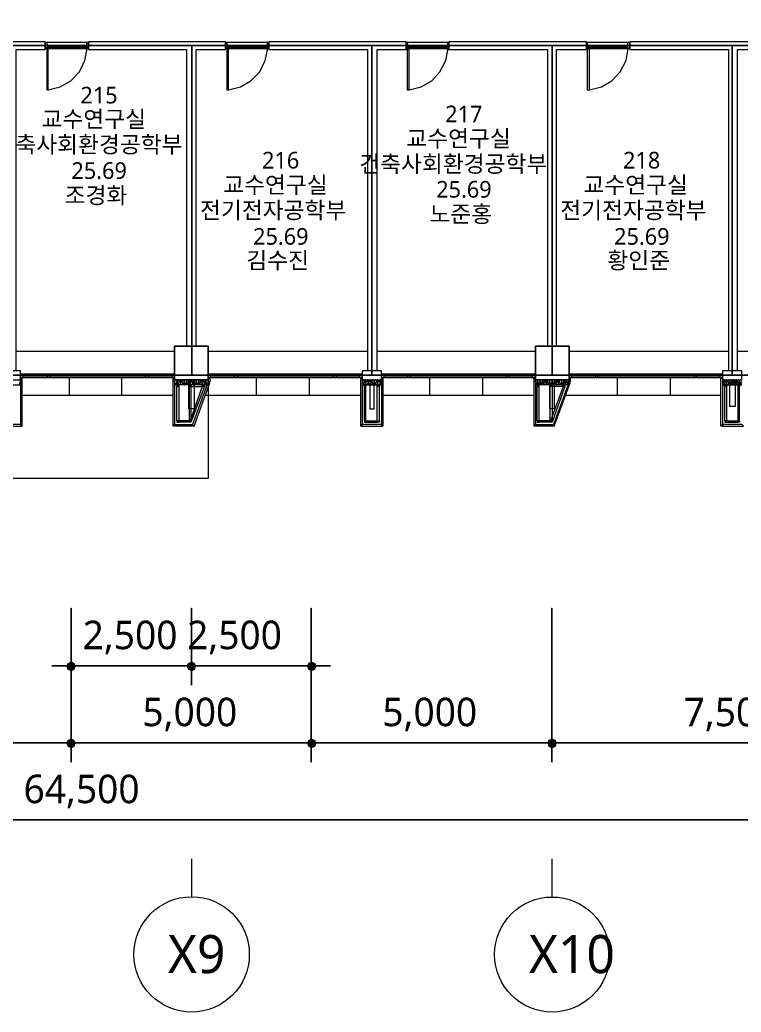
# Model space of a CAD drawing. Header units: millimetres. Extents: x -4020 to 126975, y -1911 to 106713.
# Drawn here: x 75622 to 90622, y 7226 to 27862 of the extents above; entities that cross this region are included whole.
import ezdxf

# ---------------------------------------------------------------- set-up
doc = ezdxf.new("R2010")
doc.units = ezdxf.units.MM
for name, color, linetype in [('PDF_문자', 7, 'Continuous'), ('PDF_솔리드 채우기', 7, 'Continuous'), ('PDF_형상', 7, 'Continuous')]:
    doc.layers.add(name, color=color, linetype=linetype)
doc.styles.add('PDF 맑은 고딕', font='malgun.ttf')

msp = doc.modelspace()

# ---------------------------------------------------------------- linework, layer by layer
at = {"layer": 'PDF_솔리드 채우기', "transparency": 33554559}
for points in [[(76616, 14486), (76585, 14424), (76694, 14424)], [(76694, 14517), (76616, 14486), (76694, 14424)], [(76756, 14486), (76694, 14517), (76694, 14424)], [(76787, 14424), (76756, 14486), (76694, 14424)], [(79119, 14486), (79088, 14424), (79197, 14424)], [(79119, 14486), (79088, 14424), (79197, 14424)], [(79197, 14517), (79119, 14486), (79197, 14424)], [(79197, 14517), (79119, 14486), (79197, 14424)], [(79259, 14486), (79197, 14517), (79197, 14424)], [(79259, 14486), (79197, 14517), (79197, 14424)], [(79290, 14424), (79259, 14486), (79197, 14424)], [(79290, 14424), (79259, 14486), (79197, 14424)], [(81622, 14486), (81591, 14424), (81684, 14424)], [(81684, 14517), (81622, 14486), (81684, 14424)], [(81762, 14486), (81684, 14517), (81684, 14424)], [(81793, 14424), (81762, 14486), (81684, 14424)], [(76585, 14424), (76616, 14346), (76694, 14424)], [(76616, 14346), (76694, 14315), (76694, 14424)], [(76694, 14315), (76756, 14346), (76694, 14424)], [(76756, 14346), (76787, 14424), (76694, 14424)], [(79088, 14424), (79119, 14346), (79197, 14424)], [(79088, 14424), (79119, 14346), (79197, 14424)], [(79119, 14346), (79197, 14315), (79197, 14424)], [(79119, 14346), (79197, 14315), (79197, 14424)], [(79197, 14315), (79259, 14346), (79197, 14424)], [(79259, 14346), (79290, 14424), (79197, 14424)], [(79197, 14315), (79259, 14346), (79197, 14424)], [(79259, 14346), (79290, 14424), (79197, 14424)], [(81591, 14424), (81622, 14346), (81684, 14424)], [(81622, 14346), (81684, 14315), (81684, 14424)], [(81684, 14315), (81762, 14346), (81684, 14424)], [(81762, 14346), (81793, 14424), (81684, 14424)], [(76616, 12885), (76585, 12823), (76694, 12823)], [(76616, 12885), (76585, 12823), (76694, 12823)], [(76585, 12823), (76616, 12745), (76694, 12823)], [(76585, 12823), (76616, 12745), (76694, 12823)], [(76694, 12916), (76616, 12885), (76694, 12823)], [(76694, 12916), (76616, 12885), (76694, 12823)], [(76616, 12745), (76694, 12714), (76694, 12823)], [(76616, 12745), (76694, 12714), (76694, 12823)], [(76756, 12885), (76694, 12916), (76694, 12823)], [(76756, 12885), (76694, 12916), (76694, 12823)], [(76787, 12823), (76756, 12885), (76694, 12823)], [(76787, 12823), (76756, 12885), (76694, 12823)], [(76694, 12714), (76756, 12745), (76694, 12823)], [(76756, 12745), (76787, 12823), (76694, 12823)], [(76694, 12714), (76756, 12745), (76694, 12823)], [(76756, 12745), (76787, 12823), (76694, 12823)], [(81622, 12885), (81591, 12823), (81684, 12823)], [(81622, 12885), (81591, 12823), (81684, 12823)], [(81591, 12823), (81622, 12745), (81684, 12823)], [(81591, 12823), (81622, 12745), (81684, 12823)], [(81684, 12916), (81622, 12885), (81684, 12823)], [(81684, 12916), (81622, 12885), (81684, 12823)], [(81622, 12745), (81684, 12714), (81684, 12823)], [(81622, 12745), (81684, 12714), (81684, 12823)], [(81762, 12885), (81684, 12916), (81684, 12823)], [(81762, 12885), (81684, 12916), (81684, 12823)], [(81793, 12823), (81762, 12885), (81684, 12823)], [(81793, 12823), (81762, 12885), (81684, 12823)], [(81684, 12714), (81762, 12745), (81684, 12823)], [(81762, 12745), (81793, 12823), (81684, 12823)], [(81684, 12714), (81762, 12745), (81684, 12823)], [(81762, 12745), (81793, 12823), (81684, 12823)], [(86612, 12885), (86596, 12823), (86689, 12823)], [(86612, 12885), (86596, 12823), (86689, 12823)], [(86596, 12823), (86612, 12745), (86689, 12823)], [(86596, 12823), (86612, 12745), (86689, 12823)], [(86689, 12916), (86612, 12885), (86689, 12823)], [(86689, 12916), (86612, 12885), (86689, 12823)], [(86612, 12745), (86689, 12714), (86689, 12823)], [(86612, 12745), (86689, 12714), (86689, 12823)], [(86767, 12885), (86689, 12916), (86689, 12823)], [(86767, 12885), (86689, 12916), (86689, 12823)], [(86783, 12823), (86767, 12885), (86689, 12823)], [(86783, 12823), (86767, 12885), (86689, 12823)], [(86689, 12714), (86767, 12745), (86689, 12823)], [(86767, 12745), (86783, 12823), (86689, 12823)], [(86689, 12714), (86767, 12745), (86689, 12823)], [(86767, 12745), (86783, 12823), (86689, 12823)]]:
    msp.add_solid(points, dxfattribs=at)
at = {"layer": 'PDF_형상', "lineweight": 5}
for points in [[(74083, 42622), (79290, 42622), (79290, 38969), (86441, 38969), (109447, 38969), (109447, 24466), (105436, 24466), (105436, 20471), (101690, 20471), (97944, 20471), (94198, 20471), (90436, 20471), (86689, 20471), (82943, 20471), (79197, 20471), (75435, 20471)], [(75435, 27326), (79197, 27326), (82943, 27326), (86689, 27326), (90436, 27326), (94198, 27326), (97944, 27326), (101690, 27326), (105436, 27326), (105436, 27000), (109447, 27000), (109447, 29704)], [(75544, 20564), (75544, 27248), (76150, 27248), (76150, 27404), (73305, 27404), (73305, 27248), (75357, 27248), (75357, 20564)], [(76150, 27264), (76181, 27264), (76181, 27295), (76197, 27295), (76197, 27342), (76181, 27388), (76150, 27388)], [(77005, 27295), (76181, 27295)], [(76212, 26409), (76461, 26471), (76679, 26595), (76865, 26782), (76974, 27015), (77021, 27264), (76181, 27264), (76181, 26409), (76212, 26409), (76212, 27264)], [(77052, 27264), (77021, 27264), (77021, 27295), (77005, 27295), (77005, 27342), (77021, 27388), (77052, 27388)], [(79290, 21077), (79290, 27248), (79896, 27248), (79896, 27404), (77052, 27404), (77052, 27248), (79088, 27248), (79088, 21077)], [(79896, 27264), (79928, 27264), (79928, 27295), (79943, 27295), (79943, 27342), (79928, 27388), (79896, 27388)], [(80751, 27295), (79928, 27295)], [(80767, 27264), (79928, 27264), (79928, 26409), (79959, 26409), (79959, 27264)], [(79959, 26409), (80207, 26471), (80425, 26595), (80611, 26782), (80720, 27015), (80782, 27264)], [(80798, 27264), (80782, 27264), (80782, 27295), (80767, 27295), (80767, 27342), (80782, 27388), (80798, 27388)], [(83052, 20564), (83052, 27248), (83658, 27248), (83658, 27404), (80798, 27404), (80798, 27248), (82850, 27248), (82850, 20564)], [(83658, 27264), (83674, 27264), (83674, 27295), (83689, 27295), (83689, 27342), (83674, 27388), (83658, 27388)], [(84498, 27295), (83674, 27295)], [(84513, 27264), (83674, 27264), (83674, 26409), (83720, 26409), (83720, 27264)], [(83720, 26409), (83969, 26471), (84187, 26595), (84358, 26782), (84482, 27015), (84529, 27264)], [(84544, 27264), (84529, 27264), (84529, 27295), (84513, 27295), (84513, 27342), (84529, 27388), (84544, 27388)], [(86783, 21077), (86783, 27248), (87404, 27248), (87404, 27404), (84544, 27404), (84544, 27248), (86596, 27248), (86596, 21077)], [(87404, 27264), (87420, 27264), (87420, 27295), (87436, 27295), (87436, 27342), (87420, 27388), (87404, 27388)], [(88259, 27264), (87420, 27264), (87420, 26409), (87467, 26409), (87467, 27264)], [(88244, 27295), (87436, 27295)], [(87467, 26409), (87715, 26471), (87933, 26595), (88104, 26782), (88228, 27015), (88275, 27264)], [(88306, 27264), (88275, 27264), (88275, 27295), (88259, 27295), (88259, 27342), (88275, 27388), (88306, 27388)], [(90545, 20564), (90545, 27248), (91151, 27248), (91151, 27404), (88306, 27404), (88306, 27248), (90358, 27248), (90358, 20564)], [(78839, 20968), (75544, 20968)], [(82850, 20968), (79539, 20968)], [(86347, 20968), (83052, 20968)], [(90358, 20968), (87047, 20968)], [(93840, 20968), (90545, 20968)], [(75637, 20502), (78839, 20502)], [(75684, 20486), (78793, 20486)], [(75684, 20440), (78793, 20440)], [(79539, 20502), (82741, 20502)], [(79586, 20486), (82694, 20486)], [(79586, 20440), (82694, 20440)], [(83145, 20502), (86347, 20502)], [(83192, 20486), (86285, 20486)], [(83192, 20440), (86285, 20440)], [(87047, 20502), (90234, 20502)], [(87094, 20486), (90187, 20486)], [(87094, 20440), (90187, 20440)], [(79539, 20378), (79539, 18326), (71347, 18326), (71347, 20378)], [(75233, 20269), (75637, 20269), (75622, 20284), (75622, 20300), (75637, 20347), (75637, 20362), (75622, 20378), (75606, 20378)], [(75637, 20424), (78839, 20424)], [(76648, 20424), (76648, 20051)], [(77736, 20424), (77736, 20051)], [(79523, 20269), (78839, 20269), (78855, 20284), (78855, 20300), (78839, 20347), (78839, 20362), (78855, 20378), (78870, 20378), (78886, 20362), (78886, 20347), (78870, 20300), (78870, 20284), (78886, 20269), (78902, 20284), (78902, 20300), (78902, 20347), (78902, 20362), (78902, 20378), (78917, 20378), (78933, 20362), (78933, 20347), (78917, 20300), (78917, 20284), (78933, 20269)], [(78886, 19523), (78886, 20238), (78933, 20269), (78964, 20284), (78964, 20300), (78979, 20284), (78995, 20269), (79010, 20284), (79010, 20300), (78995, 20347), (78995, 20362), (79010, 20378), (79026, 20378), (79026, 20362), (79041, 20347), (79026, 20300), (79026, 20284), (79041, 20269), (79057, 20284), (79057, 20300), (79041, 20347), (79041, 20362), (79057, 20378), (79073, 20378), (79088, 20362), (79088, 20347), (79073, 20300), (79073, 20284), (79088, 20269), (79104, 20284), (79104, 20300), (79104, 20347), (79104, 20362), (79104, 20378), (79119, 20378), (79135, 20362), (79135, 20347), (79119, 20300), (79119, 20284), (79135, 20269), (79150, 20284), (79166, 20300), (79166, 20284), (79197, 20269), (79212, 20284), (79212, 20300), (79197, 20347), (79197, 20362), (79212, 20378), (79228, 20378), (79228, 20362), (79228, 20347), (79228, 20300), (79228, 20284), (79244, 20269), (79259, 20284), (79259, 20300), (79244, 20347), (79244, 20362), (79259, 20378), (79275, 20378), (79290, 20362), (79290, 20347), (79275, 20300), (79275, 20284), (79290, 20269), (79306, 20284), (79306, 20300), (79290, 20347), (79290, 20362), (79306, 20378), (79321, 20378), (79337, 20362), (79337, 20347), (79321, 20300), (79321, 20284), (79337, 20269), (79352, 20284), (79352, 20300), (79352, 20347), (79352, 20362), (79352, 20378), (79368, 20378), (79383, 20362), (79383, 20347), (79368, 20300), (79368, 20284), (79383, 20269), (79399, 20284), (79415, 20300), (79430, 20284), (79446, 20269), (79461, 20284), (79461, 20300), (79446, 20347), (79446, 20362), (79461, 20378), (79477, 20378), (79477, 20362), (79477, 20347), (79477, 20300), (79477, 20284), (79492, 20269), (79508, 20284), (79508, 20300), (79492, 20347), (79492, 20362), (79508, 20378), (79523, 20378), (79539, 20362), (79539, 20347), (79523, 20300), (79523, 20284)], [(79150, 19523), (78933, 19523), (78933, 20238)], [(79244, 20378), (79244, 19771), (79135, 19771), (79135, 20378)], [(79415, 20269), (79461, 20238), (79181, 19492), (79150, 19523), (79150, 20269), (79181, 20238), (79430, 20238)], [(79415, 20238), (79166, 19523)], [(79430, 20269), (79181, 20269), (79181, 19523)], [(79539, 20424), (82741, 20424)], [(79570, 20315), (79539, 20331), (79539, 20409), (79570, 20409), (79570, 20331), (79539, 20331)], [(80534, 20424), (80534, 20051)], [(81637, 20424), (81637, 20051)], [(82788, 19523), (82788, 20238), (82819, 20269)], [(82788, 19492), (82819, 19523), (82819, 20238)], [(82819, 19523), (83052, 19523), (83052, 20238)], [(82897, 20378), (82897, 19771), (82990, 19771), (82990, 20378)], [(83099, 19523), (83099, 20238), (83052, 20269)], [(83145, 20424), (86347, 20424)], [(84140, 20424), (84140, 20051)], [(85244, 20424), (85244, 20051)], [(87016, 20269), (86347, 20269), (86363, 20284), (86363, 20300), (86347, 20347), (86347, 20362), (86363, 20378), (86379, 20378), (86379, 20362), (86379, 20347), (86379, 20300), (86379, 20284), (86394, 20269), (86410, 20284), (86410, 20300), (86394, 20347), (86394, 20362), (86410, 20378), (86425, 20378), (86441, 20362), (86441, 20347), (86425, 20300), (86425, 20284), (86441, 20269), (86456, 20284), (86456, 20300), (86441, 20347), (86441, 20362), (86456, 20378), (86472, 20378), (86487, 20362), (86487, 20347), (86472, 20300), (86472, 20284), (86487, 20269), (86503, 20284), (86503, 20300), (86503, 20347), (86503, 20362), (86503, 20378), (86518, 20378), (86534, 20362), (86534, 20347), (86518, 20300), (86518, 20284), (86534, 20269), (86550, 20284), (86565, 20300), (86581, 20284), (86596, 20269), (86612, 20284), (86612, 20300), (86596, 20347), (86596, 20362), (86612, 20378), (86627, 20378), (86627, 20362), (86627, 20347), (86627, 20300), (86627, 20284), (86643, 20269), (86643, 19523)], [(86379, 19523), (86379, 20238), (86425, 20269)], [(86923, 20269), (86954, 20238), (86689, 19492), (86643, 19523), (86425, 19523), (86425, 20238)], [(86938, 20238), (86689, 20238), (86643, 20269), (86658, 20284), (86658, 20300), (86643, 20347), (86643, 20362), (86658, 20378), (86674, 20378), (86689, 20362), (86689, 20347), (86674, 20300), (86674, 20284), (86689, 20269), (86705, 20284), (86705, 20300), (86689, 20347), (86689, 20362), (86705, 20378), (86721, 20378), (86736, 20362), (86736, 20347), (86721, 20300), (86721, 20284), (86736, 20269), (86752, 20284), (86752, 20300), (86752, 20347), (86752, 20362), (86752, 20378), (86767, 20378), (86783, 20362), (86783, 20347), (86767, 20300), (86767, 20284), (86783, 20269), (86814, 20284), (86814, 20300), (86829, 20284), (86845, 20269), (86860, 20284), (86860, 20300), (86845, 20347), (86845, 20362), (86860, 20378), (86876, 20378), (86876, 20362), (86892, 20347), (86876, 20300), (86876, 20284), (86892, 20269), (86907, 20284), (86907, 20300), (86892, 20347), (86892, 20362), (86907, 20378), (86923, 20378), (86938, 20362), (86938, 20347), (86923, 20300), (86923, 20284), (86938, 20269), (86954, 20284), (86954, 20300), (86954, 20347), (86954, 20362), (86954, 20378), (86969, 20378), (86985, 20362), (86985, 20347), (86969, 20300), (86969, 20284), (86985, 20269), (87000, 20284), (87016, 20300), (87000, 20347), (87000, 20362), (87000, 20378), (87016, 20378), (87031, 20362), (87031, 20347), (87016, 20300), (87016, 20284)], [(86736, 20378), (86736, 19771), (86643, 19771), (86643, 20378)], [(86938, 20269), (86689, 20269), (86689, 20238), (86643, 20238), (86643, 20269), (86689, 20269), (86689, 19523)], [(86923, 20238), (86658, 19523)], [(87047, 20424), (90234, 20424)], [(87047, 20331), (87047, 20409), (87063, 20409), (87063, 20331), (87047, 20331), (87063, 20315)], [(88042, 20424), (88042, 20051)], [(89146, 20424), (89146, 20051)], [(90638, 20362), (90622, 20378), (90607, 20378), (90591, 20362), (90591, 20347), (90591, 20362), (90576, 20378), (90560, 20378), (90545, 20362), (90545, 20347), (90560, 20300), (90560, 20284), (90545, 20269), (90529, 20284), (90529, 20300), (90529, 20347), (90529, 20362), (90529, 20378), (90513, 20378), (90498, 20362), (90498, 20347), (90513, 20300), (90513, 20284), (90498, 20269), (90467, 20284), (90467, 20300), (90482, 20347), (90482, 20362), (90467, 20378), (90451, 20378), (90451, 20362), (90451, 20347), (90451, 20300), (90451, 20284), (90436, 20269), (90420, 20284), (90420, 20300), (90436, 20347), (90436, 20362), (90420, 20378), (90405, 20378), (90405, 20362), (90389, 20347), (90389, 20362), (90374, 20378), (90358, 20378), (90342, 20362), (90342, 20347), (90358, 20300), (90358, 20284), (90342, 20269), (90327, 20284), (90327, 20300), (90327, 20347), (90327, 20362), (90327, 20378), (90311, 20378), (90296, 20362), (90296, 20347), (90311, 20300), (90311, 20284), (90296, 20269), (90280, 20284), (90265, 20300), (90280, 20347), (90280, 20362), (90280, 20378), (90265, 20378), (90249, 20362), (90249, 20347), (90265, 20300), (90249, 20284), (90234, 20269), (90638, 20269), (90622, 20284), (90622, 20300), (90638, 20347)], [(90280, 19523), (90280, 20238), (90280, 20269), (90327, 20269), (90327, 20238), (90280, 20238), (90327, 20269)], [(90280, 19492), (90327, 19523), (90327, 20238)], [(90327, 19523), (90560, 19523), (90560, 20238)], [(90498, 20378), (90498, 19818), (90389, 19818), (90389, 20378)], [(90591, 19523), (90591, 20238), (90560, 20269)], [(78808, 20051), (75668, 20051)], [(82710, 20051), (79477, 20051)], [(86316, 20051), (83176, 20051)], [(90203, 20051), (86969, 20051)], [(78886, 19492), (78933, 19523)], [(79150, 19492), (78933, 19492)], [(82819, 19492), (83052, 19492)], [(83099, 19492), (83052, 19523)], [(86379, 19492), (86425, 19523)], [(86643, 19492), (86425, 19492)], [(90327, 19492), (90560, 19492)], [(90591, 19492), (90560, 19523)], [(79197, 9621), (79197, 10413)], [(86689, 9621), (86689, 10413)]]:
    msp.add_lwpolyline(points, dxfattribs=at)
for points in [[(79197, 25352), (79197, 27326), (75435, 27326), (75435, 20471), (79197, 20471)], [(76150, 27264), (77052, 27264), (77052, 27388), (76150, 27388)], [(82943, 27326), (79197, 27326), (79197, 25352), (79197, 20471), (82943, 20471)], [(79896, 27264), (80798, 27264), (80798, 27388), (79896, 27388)], [(86689, 27326), (82943, 27326), (82943, 20471), (86689, 20471)], [(83658, 27264), (84544, 27264), (84544, 27388), (83658, 27388)], [(90436, 27326), (86689, 27326), (86689, 20471), (90436, 20471)], [(87404, 27264), (88306, 27264), (88306, 27388), (87404, 27388)], [(94198, 27326), (90436, 27326), (90436, 20471), (94198, 20471)], [(79539, 21077), (78839, 21077), (78839, 20378), (79539, 20378)], [(78839, 20378), (78839, 21077), (79539, 21077), (79539, 20378)], [(87047, 21077), (86347, 21077), (86347, 20378), (87047, 20378)], [(86347, 20378), (86347, 21077), (87047, 21077), (87047, 20378)], [(75233, 20564), (75233, 20378), (75637, 20378), (75637, 20564)], [(75637, 20502), (75684, 20502), (75684, 20424), (75637, 20424)], [(76197, 20502), (76243, 20502), (76243, 20424), (76197, 20424)], [(78233, 20502), (78295, 20502), (78295, 20424), (78233, 20424)], [(78793, 20502), (78839, 20502), (78839, 20424), (78793, 20424)], [(79539, 20502), (79586, 20502), (79586, 20424), (79539, 20424)], [(80083, 20502), (80145, 20502), (80145, 20424), (80083, 20424)], [(82135, 20502), (82197, 20502), (82197, 20424), (82135, 20424)], [(82694, 20502), (82741, 20502), (82741, 20424), (82694, 20424)], [(82741, 20564), (82741, 20378), (83145, 20378), (83145, 20564)], [(83145, 20502), (83192, 20502), (83192, 20424), (83145, 20424)], [(83689, 20502), (83736, 20502), (83736, 20424), (83689, 20424)], [(85741, 20502), (85788, 20502), (85788, 20424), (85741, 20424)], [(86285, 20502), (86347, 20502), (86347, 20424), (86285, 20424)], [(87047, 20502), (87094, 20502), (87094, 20424), (87047, 20424)], [(87591, 20502), (87638, 20502), (87638, 20424), (87591, 20424)], [(89643, 20502), (89690, 20502), (89690, 20424), (89643, 20424)], [(90187, 20502), (90234, 20502), (90234, 20424), (90187, 20424)], [(90234, 20564), (90234, 20378), (90638, 20378), (90638, 20564)], [(75637, 19445), (75668, 19414), (75668, 20409), (75637, 20409)], [(78839, 20409), (78839, 19445), (78808, 19414), (78808, 20409)], [(78886, 20269), (78886, 20238), (78933, 20238), (78933, 20269)], [(78964, 20300), (78979, 20347), (78979, 20362), (78979, 20378), (78964, 20378), (78948, 20362), (78948, 20347)], [(79166, 20300), (79181, 20347), (79181, 20362), (79166, 20378), (79150, 20378), (79150, 20362), (79150, 20347)], [(79181, 20269), (79181, 20238), (79150, 20238), (79150, 20269)], [(79570, 20315), (79539, 20331), (79212, 19445), (79244, 19414)], [(79415, 20300), (79430, 20347), (79430, 20362), (79430, 20378), (79415, 20378), (79399, 20362), (79399, 20347)], [(79461, 20269), (79461, 20238), (79415, 20238), (79415, 20269)], [(82741, 19445), (82710, 19414), (82710, 20409), (82741, 20409)], [(83145, 20269), (83130, 20284), (83114, 20300), (83130, 20347), (83130, 20362), (83130, 20378), (83114, 20378), (83099, 20362), (83099, 20347), (83114, 20300), (83114, 20284), (83083, 20269), (83068, 20284), (83068, 20300), (83083, 20347), (83083, 20362), (83068, 20378), (83052, 20378), (83052, 20362), (83052, 20347), (83052, 20300), (83052, 20284), (83036, 20269), (83021, 20284), (83021, 20300), (83036, 20347), (83036, 20362), (83021, 20378), (83005, 20378), (82990, 20362), (82990, 20347), (82990, 20362), (82974, 20378), (82959, 20378), (82943, 20362), (82943, 20347), (82959, 20300), (82959, 20284), (82943, 20269), (82928, 20284), (82928, 20300), (82928, 20347), (82928, 20362), (82928, 20378), (82912, 20378), (82897, 20362), (82897, 20347), (82912, 20300), (82912, 20284), (82897, 20269), (82881, 20284), (82865, 20300), (82881, 20347), (82881, 20362), (82865, 20378), (82850, 20378), (82850, 20362), (82850, 20347), (82865, 20300), (82850, 20284), (82834, 20269), (82819, 20284), (82819, 20300), (82834, 20347), (82834, 20362), (82819, 20378), (82803, 20378), (82803, 20362), (82803, 20347), (82803, 20300), (82803, 20284), (82788, 20269), (82772, 20284), (82772, 20300), (82788, 20347), (82788, 20362), (82772, 20378), (82757, 20378), (82741, 20362), (82741, 20347), (82757, 20300), (82757, 20284), (82741, 20269)], [(82788, 20269), (82788, 20238), (82819, 20238), (82819, 20269)], [(82990, 20347), (82974, 20300), (82974, 20284), (82990, 20269), (83005, 20284), (83005, 20300)], [(83099, 20269), (83099, 20238), (83052, 20238), (83052, 20269)], [(83145, 19445), (83176, 19414), (83176, 20409), (83145, 20409)], [(86347, 20409), (86347, 19445), (86316, 19414), (86316, 20409)], [(86379, 20269), (86379, 20238), (86425, 20238), (86425, 20269)], [(86565, 20300), (86581, 20347), (86581, 20362), (86565, 20378), (86550, 20362), (86550, 20347)], [(87063, 20315), (87047, 20331), (86721, 19445), (86736, 19414)], [(86814, 20300), (86829, 20347), (86829, 20362), (86829, 20378), (86814, 20378), (86798, 20362), (86798, 20347)], [(86954, 20269), (86954, 20238), (86923, 20238), (86923, 20269)], [(90234, 19445), (90203, 19414), (90203, 20409), (90234, 20409)], [(90389, 20347), (90374, 20300), (90374, 20284), (90389, 20269), (90405, 20284), (90405, 20300)], [(90591, 20269), (90591, 20238), (90560, 20238), (90560, 20269)], [(90591, 20347), (90576, 20300), (90576, 20284), (90591, 20269), (90607, 20284), (90607, 20300)], [(75249, 19445), (75217, 19414), (75668, 19414), (75637, 19445)], [(79212, 19445), (79244, 19414), (78808, 19414), (78839, 19445)], [(78886, 19523), (78886, 19492), (78933, 19492), (78933, 19523)], [(79181, 19523), (79181, 19492), (79150, 19492), (79150, 19523)], [(82741, 19445), (82710, 19414), (83161, 19414), (83130, 19445)], [(82788, 19523), (82788, 19492), (82819, 19492), (82819, 19523)], [(83099, 19523), (83099, 19492), (83052, 19492), (83052, 19523)], [(86721, 19445), (86736, 19414), (86316, 19414), (86347, 19445)], [(86379, 19523), (86379, 19492), (86425, 19492), (86425, 19523)], [(86689, 19523), (86689, 19492), (86643, 19492), (86643, 19523)], [(90249, 19445), (90218, 19414), (90669, 19414), (90638, 19445)], [(90280, 19523), (90280, 19492), (90327, 19492), (90327, 19523)], [(90591, 19523), (90591, 19492), (90560, 19492), (90560, 19523)]]:
    msp.add_lwpolyline(points, close=True, dxfattribs=at)
at = {"layer": 'PDF_형상', "lineweight": 25}
for points in [[(76690, 12423), (76690, 15625)], [(79193, 14024), (79193, 15625)], [(81680, 12423), (81680, 15625)], [(86685, 12423), (86685, 15625)]]:
    msp.add_lwpolyline(points, close=True, dxfattribs=at)
for points in [[(76690, 15625), (76690, 14024)], [(81680, 15625), (81680, 14024)], [(76286, 14428), (79582, 14428)], [(78789, 14428), (82084, 14428)], [(71281, 12827), (77079, 12827)], [(76286, 12827), (82084, 12827)], [(81291, 12827), (87089, 12827)], [(86281, 12827), (94582, 12827)], [(109582, 11226), (44281, 11226)]]:
    msp.add_lwpolyline(points, dxfattribs=at)
at = {"layer": 'PDF_형상', "lineweight": 5}
for centre, radius in [((79194, 8426), 1200), ((86691, 8424), 1196)]:
    msp.add_circle(centre, radius, dxfattribs=at)

# ---------------------------------------------------------------- texts
at = {"layer": 'PDF_문자', "attachment_point": 4, "style": 'PDF 맑은 고딕'}
for s, insert, char_height in [('215', (76881, 26294), 346.4), ('교수연구실', (76072, 25781), 346.4), ('217', (84466, 25905), 346.4), ('교수연구실', (83658, 25377), 346.4), ('건축사회환경공학부', (75093, 25253), 346.4), ('216', (80658, 24941), 346.4), ('건축사회환경공학부', (82679, 24848), 346.4), ('218', (88166, 24941), 346.4), ('25.69', (76694, 24724), 346.4), ('교수연구실', (79850, 24413), 346.4), ('교수연구실', (87342, 24413), 346.4), ('조경화', (76554, 24195), 346.4), ('25.69', (84280, 24335), 346.4), ('전기전자공학부', (79368, 23885), 346.4), ('노준홍', (84140, 23807), 346.4), ('전기전자공학부', (86860, 23885), 346.4), ('25.69', (80472, 23356), 346.4), ('25.69', (87980, 23356), 346.4), ('김수진', (80332, 22843), 346.4), ('황인준', (87840, 22843), 346.4), ('2,500 2,500', (76928, 15017), 592.15), ('5,000', (78171, 13415), 592.2), ('5,000', (83161, 13415), 592.2), ('7,500', (89426, 13415), 592.2), ('64,500', (75699, 11814), 592.2), ('X9', (78700, 8428), 793.3), ('X10', (86208, 8428), 793.3)]:
    msp.add_mtext(s, dxfattribs=dict(at, insert=insert, char_height=char_height))

doc.saveas('drawing.dxf')
